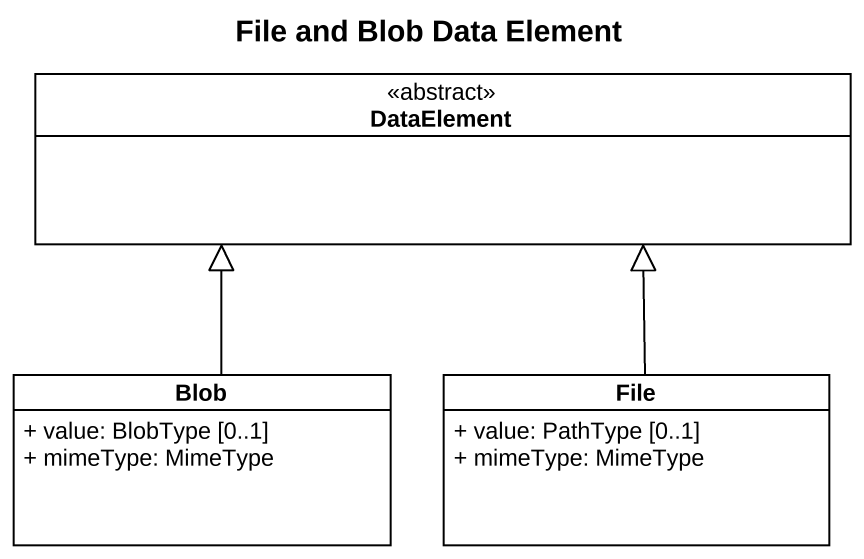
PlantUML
@startuml
title File and Blob Data Element
hide circle
hide empty members
skinparam classAttributeIconSize 0
class DataElement <<abstract>>
class Blob {
  + value: BlobType [0..1]
  + mimeType: MimeType
}
class "File" as File_ {
  + value: PathType [0..1]
  + mimeType: MimeType
}
Blob -up-|> DataElement
File_ -up-|> DataElement
@enduml
